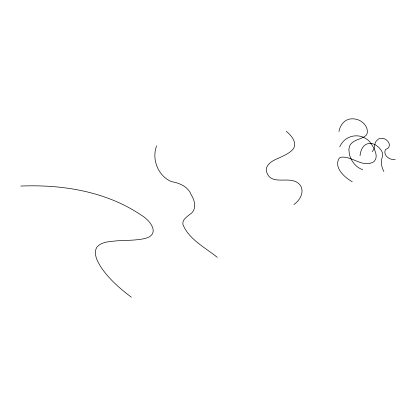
<?xml version="1.0" encoding="UTF-8"?>
<svg xmlns="http://www.w3.org/2000/svg" width="416" height="416" viewBox="0 0 416 416"><rect width="100%" height="100%" fill="white"/><g stroke="black" fill="none" stroke-linecap="round" stroke-linejoin="round"><path stroke-width="0.62" d="M338.936 131.534C339.877 126.168 343.252 120.723 348.806 119.298A11.653 8.632 10.1 0 1 353.241 118.825C358.296 119.038 363.298 121.742 365.836 126.194A18.413 13.64 10.1 0 1 367.021 128.95L367.422 131.555L367.052 133.765A8.486 6.287 10.1 0 1 365.971 135.46C361.785 139.22 355.389 139.235 351.421 143.374A14.279 10.577 10.1 0 0 349.877 145.491L348.852 149.245L349.362 154.237A36.161 26.79 10.1 0 0 350.844 158.449C353.163 163.524 357.349 167.924 362.731 169.692M360.027 155.688C361.473 141.71 372.783 139.589 380.739 149.594C382.616 151.876 383.11 155.054 382.049 157.81C380.458 162.396 381.649 167.393 383.89 171.548M156.619 145.865C151.388 159.24 158.174 176.14 171.522 181.657C179.79 183.061 188.084 186.612 191.365 195.057C195.229 201.105 196.934 210.569 189.446 214.646C186.456 217.152 182.073 219.861 182.879 224.406C188.937 239.528 205.192 247.51 217.235 257.312M339.752 146.874C345.821 132.699 365.175 132.049 372.284 145.6A38.459 28.491 10.1 0 1 374.535 149.677C376.09 153.161 377.359 157.908 374.442 161.06A9.204 6.817 10.1 0 1 372.393 162.552C361.556 167.118 352.03 156.062 341.26 157.186A5.034 3.728 10.1 0 0 339.305 158.111C333.284 167.362 344.692 177.622 352.248 181.735M293.966 204.547C305.963 195.718 304.824 180.814 288.683 180.123C281.388 179.598 271.024 182.135 267.28 173.716C263.266 166.01 271.981 160.67 278.101 158.418C283.124 155.891 288.657 153.873 292.614 149.724C298.282 143.39 291.304 135.366 286.26 131.279M372.237 151.71L374.046 149.006L375.014 143.718A14.695 10.884 10.1 0 1 376.158 141.222L378.31 139.121A5.611 4.155 10.1 0 1 380.604 138.419C386.859 137.067 393.765 146.479 385.731 149.432A4.675 3.463 10.1 0 0 385.237 150.046C383.001 155.672 390.099 160.373 395.2 159.552M20.8 186.056C62.083 184.371 105.576 191.318 140.483 214.635C152.084 221.354 161.465 236.366 141.742 239.117C133.307 240.542 124.717 240.271 116.21 240.89C109.538 241.639 101.468 241.675 96.782 247.239C92.971 254.108 97.765 261.945 101.405 267.805C109.403 279.396 120.141 288.777 131.336 297.175"/></g></svg>
